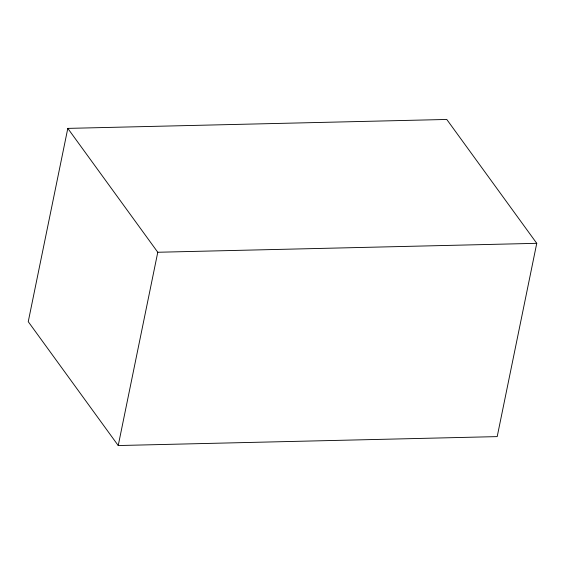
<?xml version="1.0" encoding="UTF-8"?>
<svg xmlns="http://www.w3.org/2000/svg" width="565" height="565" viewBox="0 0 565 565"><rect width="100%" height="100%" fill="white"/><g stroke="black" fill="none" stroke-linecap="round" stroke-linejoin="round"><path stroke-width="0.85" d="M67.8 128.389L28.25 321.676L118.226 445.545L497.2 436.611L536.75 243.324L446.774 119.455L67.8 128.389L157.776 252.258L118.226 445.545M157.776 252.258L536.75 243.324"/></g></svg>
